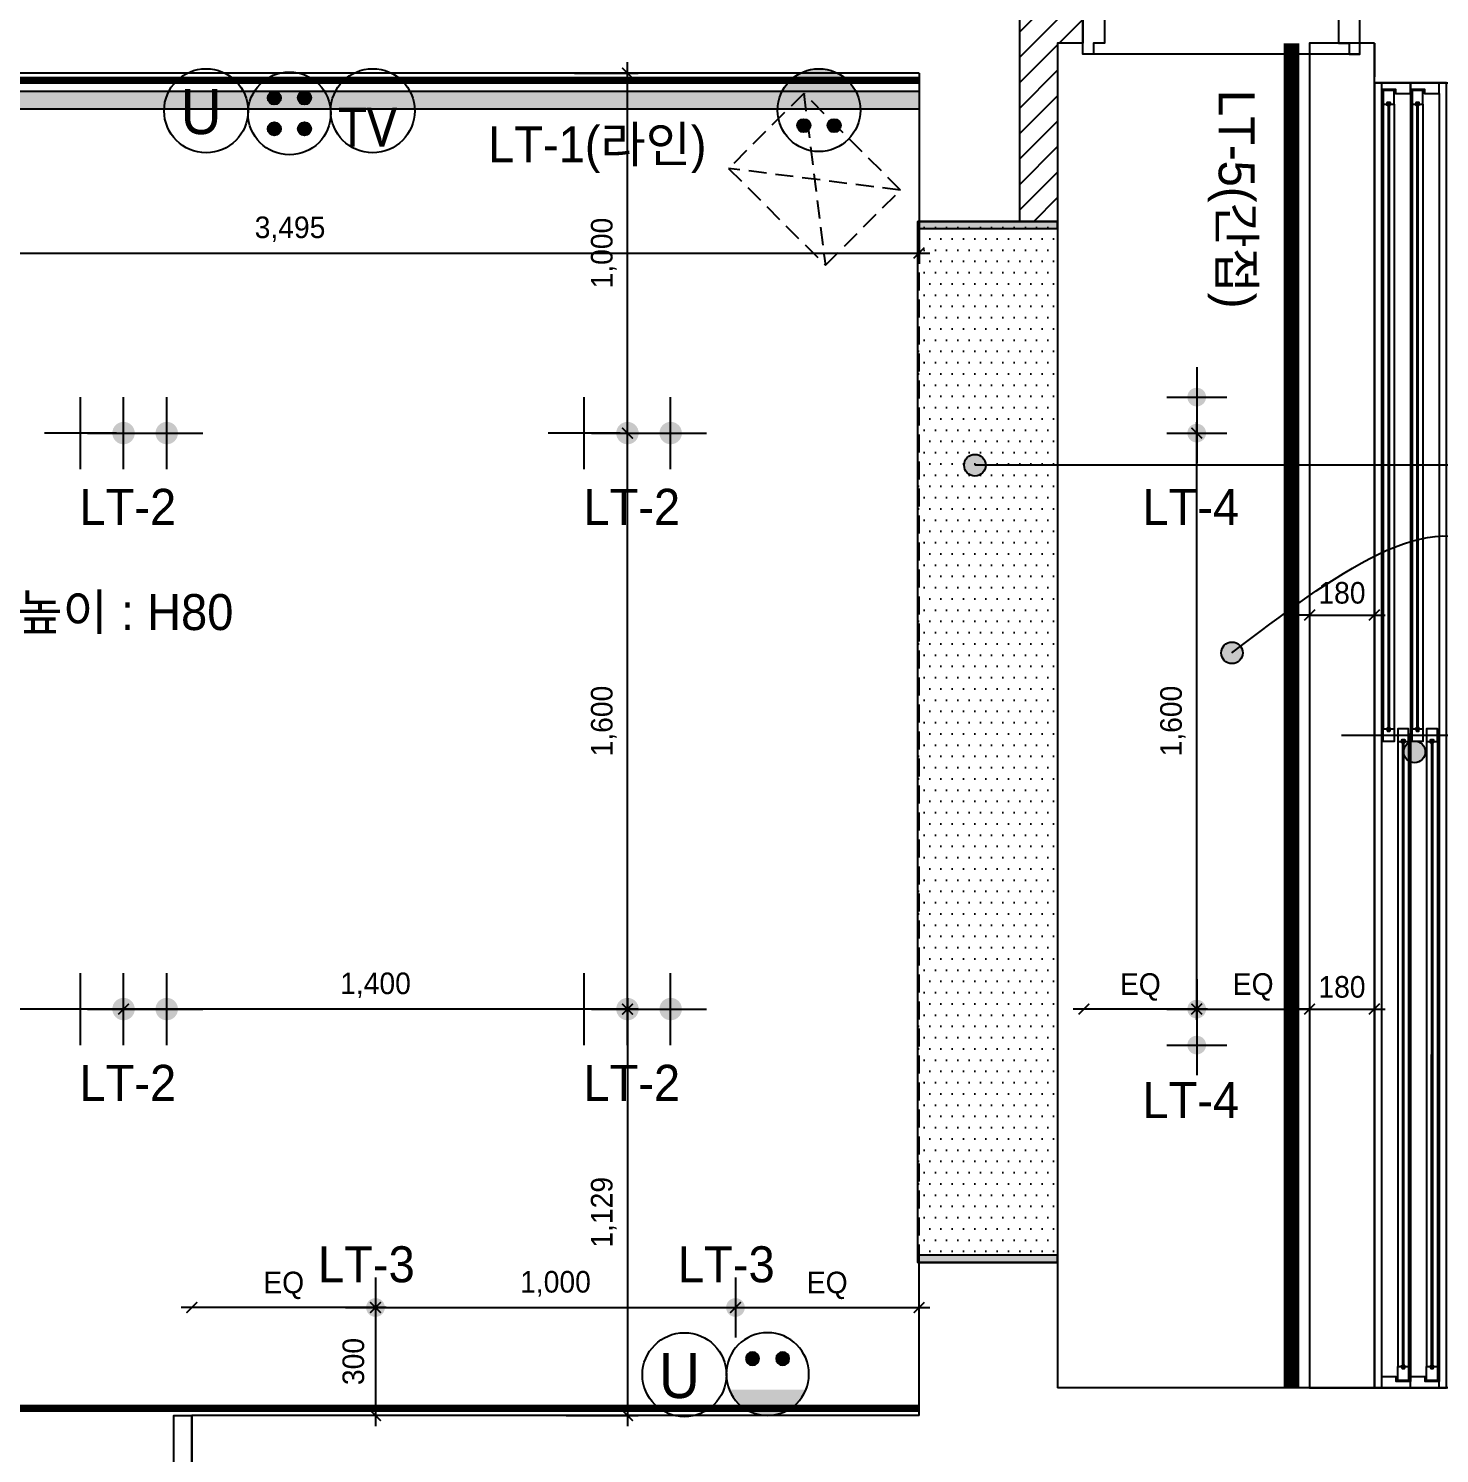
# Model space of a CAD drawing. Header units: inches. Extents: x -192760 to -100777, y -168280 to -114728.
# Drawn here: x -153852 to -149932, y -147843 to -143885 of the extents above; entities that cross this region are included whole.
import ezdxf
from ezdxf.enums import TextEntityAlignment as Align

# ---------------------------------------------------------------- set-up
doc = ezdxf.new("R2010")
doc.units = ezdxf.units.IN
doc.header["$LTSCALE"] = 50
doc.header["$MEASUREMENT"] = 0
for name, pattern in [('DASHED2', [0.375, 0.25, -0.125]), ('DASHEDX2', [1.5, 1, -0.5]), ('HID', [2.5, 1.5, -1])]:
    doc.linetypes.add(name, pattern=pattern)
for name, color, linetype in [('0-ELC TEXT', 7, 'Continuous'), ('03-WAL NEW', 3, 'Continuous'), ('04-WIN', 4, 'Continuous'), ('06-FUR', 6, 'Continuous'), ('06-LIGHT', 4, 'Continuous'), ('07-DIM', 5, 'Continuous'), ('3.기호.계단선', 30, 'Continuous'), ('_LIBR', 4, 'Continuous'), ('RC-LIGHT', 7, 'Continuous'), ('도면층2', 2, 'Continuous'), ('도면층4', 4, 'Continuous'), ('설비', 7, 'Continuous')]:
    doc.layers.add(name, color=color, linetype=linetype)
doc.styles.add('HY 울릉도 L', font='')
doc.styles.get("Standard").update_dxf_attribs({"font": 'txt.shx', "bigfont": 'whgtxt.shx'})
doc.styles.add('코레일둥고', font='Korail_Round_Gothic_Medium.ttf')
doc.styles.get('HY 울릉도 L').set_extended_font_data('HY울릉도L')
doc.linetypes.add('ZIGZAG', pattern='A,0.0001,-0.2,[131,ltypeshp.shx,S=0.2,R=0,X=-0.2,Y=0],-0.4,[131,ltypeshp.shx,S=0.2,R=180,X=0.2,Y=0],-0.2', length=0.8001)
doc.dimstyles.new('30', dxfattribs={"dimscale": 30, "dimtxt": 2, "dimasz": 1, "dimexe": 1, "dimexo": 1, "dimgap": 1, "dimtad": 1, "dimdec": 0, "dimrnd": 0.05, "dimdsep": 46, "dimlunit": 6, "dimtxsty": 'HY 울릉도 L', "dimblk": 'ARCHTICK', "dimcen": 2.5, "dimdle": 1, "dimclrd": 133, "dimclre": 133, "dimclrt": 30, "dimadec": 0, "dimazin": 0, "dimtfac": 1, "dimtdec": 0, "dimtix": 1, "dimtmove": 2, "dimatfit": 3, "dimldrblk": 'ARCHTICK', "dimfxl": 0, "dimlwd": -1, "dimlwe": -1, "dimarcsym": 0})

# ---------------------------------------------------------------- blocks, each defined once
blk = doc.blocks.new('utp')
at = {"layer": '설비', "color": 140}
blk.add_circle((372927.5, -86920.8), 140, dxfattribs=at)
at = {"layer": '설비', "color": 140, "insert": (372982.3, -87000.6), "char_height": 150, "attachment_point": 9}
blk.add_mtext_dynamic_manual_height_columns('{\\fMalgun Gothic|b0|i0|c129|p50;U}', width=275.64, gutter_width=1, heights=[0], dxfattribs=at)
blk = doc.blocks.new('TV')
at = {"layer": '설비', "color": 140}
blk.add_circle((146226.7, 46947.4), 140, dxfattribs=at)
at = {"layer": '설비', "color": 140, "insert": (146088.1, 46827.7), "char_height": 130, "attachment_point": 7}
blk.add_mtext_dynamic_manual_height_columns('{\\fMalgun Gothic|b0|i0|c129|p50;\\W0.54937; \\W1;TV}', width=275.64, gutter_width=1, heights=[0], dxfattribs=at)
blk = doc.blocks.new('egoo')
at = {"layer": '설비'}
h = blk.add_hatch(color=140, dxfattribs=at)
edge = h.paths.add_edge_path()
edge.add_arc((1015645.3, 443433.7), 22.3, 0, 360)
h = blk.add_hatch(color=140, dxfattribs=at)
edge = h.paths.add_edge_path()
edge.add_arc((1015747.7, 443433.7), 22.3, 0, 360)
h = blk.add_hatch(color=140, dxfattribs=at)
edge = h.paths.add_edge_path()
edge.add_line((1015826.3, 443329.1), (1015566.6, 443329.1))
edge.add_ellipse((1015696.5, 443381.5), major_axis=(99, 99), ratio=1, start_angle=156.9578, end_angle=293.0422)
at = {"layer": '설비', "color": 140}
for centre, radius in [((1015696.5, 443381.5), 140), ((1015645.3, 443433.7), 22.3), ((1015747.7, 443433.7), 22.3)]:
    blk.add_circle(centre, radius, dxfattribs=at)
blk = doc.blocks.new('_ArchTick')
at = {"color": 0, "linetype": 'ByBlock', "const_width": 0.15}
blk.add_lwpolyline([(-0.5, -0.5), (0.5, 0.5)], dxfattribs=at)
blk = doc.blocks.new('*D230')
at = {"layer": 'Defpoints', "color": 0}
for p in [(-150293.2, -145513.8), (-150113.2, -145513.8), (-150113.2, -145513.8)]:
    blk.add_point(p, dxfattribs=at)
at = {"layer": 'RC-LIGHT', "color": 133}
for p, q in [((-150293.2, -145513.8), (-150323.2, -145513.8)), ((-150293.2, -145513.8), (-150113.2, -145513.8)), ((-150113.2, -145513.8), (-150083.2, -145513.8))]:
    blk.add_line(p, q, dxfattribs=at)
at = {"layer": 'RC-LIGHT', "color": 133, "xscale": 30, "yscale": 30, "zscale": 30}
blk.add_blockref('_ArchTick', (-150293.2, -145513.8), dxfattribs=at)
at = {"layer": 'RC-LIGHT', "color": 133, "xscale": 30, "yscale": 30, "zscale": 30, "rotation": 180}
blk.add_blockref('_ArchTick', (-150113.2, -145513.8), dxfattribs=at)
at = {"layer": 'RC-LIGHT', "color": 30, "insert": (-150203.2, -145452.5), "char_height": 60, "attachment_point": 5, "style": 'HY 울릉도 L'}
blk.add_mtext('180', dxfattribs=at)
blk = doc.blocks.new('flloo')
at = {"layer": '도면층2'}
for p, q in [((-150113.2, -122790.3), (-150113.2, -122883.3)), ((-151378.2, -122873.3), (-154873.2, -122873.3)), ((-150113.2, -122900.3), (-149803.2, -122900.3)), ((-150113.2, -126525.3), (-150993.2, -126525.3)), ((-149803.2, -126525.3), (-150113.2, -126525.3)), ((-153398.2, -126813.3), (-153398.2, -126602.3)), ((-151378.2, -126602.3), (-153398.2, -126602.3))]:
    blk.add_line(p, q, dxfattribs=at)
for points in [[(-151378.2, -122873.3), (-151378.2, -123285.3), (-151098.2, -123285.3), (-151098.2, -122248.3)], [(-150113.2, -122790.3), (-150153.2, -122790.3), (-150153.2, -122658.3)], [(-151378.2, -126602.3), (-151378.2, -126177.3), (-150993.2, -126177.3), (-150993.2, -126525.3)]]:
    blk.add_lwpolyline(points, dxfattribs=at)
at = {"layer": '도면층4'}
blk.add_line((-150113.2, -126525.3), (-150113.2, -122883.3), dxfattribs=at)
blk = doc.blocks.new('asrffwtrw')
at = {"layer": '0-ELC TEXT'}
h = blk.add_hatch(color=8, dxfattribs=at)
h.dxf.hatch_style = 1
edge = h.paths.add_edge_path()
edge.add_arc((-203384.4, -161605.2), 30, 0, 360)
at = {"layer": '03-WAL NEW'}
h = blk.add_hatch(dxfattribs=at)
h.set_pattern_fill('_USER', color=256, scale=50, angle=45, pattern_type=0)
h.set_pattern_definition([(45, (-27582.82, -15711.19), (-35.355339, 35.355339), [])])
h.paths.add_polyline_path([(-204481, -159504.6), (-204306, -159504.6), (-204306, -159636.6), (-204376, -159636.6), (-204376, -160131.6), (-204481, -160131.6)])
at = {"layer": '3.기호.계단선'}
h = blk.add_hatch(dxfattribs=at)
h.set_pattern_fill('DOTS', color=256, scale=50)
h.set_pattern_definition([(0, (-27582.8184, 0), (1.5625, 3.125), [0, -3.125])])
h.paths.add_polyline_path([(-204764, -160151.6), (-204376, -160151.6), (-204376, -160131.6), (-204764, -160131.6)])
h = blk.add_hatch(dxfattribs=at)
h.set_pattern_fill('DOTS', color=256, scale=500)
h.set_pattern_definition([(0, (-27582.818, 0), (15.625, 31.25), [0, -31.25])])
h.paths.add_polyline_path([(-204376, -163023.6), (-204764, -163023.6), (-204764, -160131.6), (-204376, -160131.6)])
h = blk.add_hatch(dxfattribs=at)
h.set_pattern_fill('DOTS', color=256, scale=50)
h.set_pattern_definition([(0, (-27582.8184, -2872), (1.5625, 3.125), [0, -3.125])])
h.paths.add_polyline_path([(-204764, -163023.6), (-204376, -163023.6), (-204376, -163003.6), (-204764, -163003.6)])
at = {"layer": '0-ELC TEXT', "color": 8}
blk.add_circle((-203384.4, -161605.2), 30, dxfattribs=at)
at = {"layer": '03-WAL NEW'}
blk.add_lwpolyline([(-204481, -159504.6), (-204306, -159504.6), (-204306, -159636.6), (-204376, -159636.6), (-204376, -160131.6), (-204481, -160131.6), (-204481, -159504.6)], dxfattribs=at)
at = {"layer": '04-WIN', "color": 8}
for p, q in [((-203296, -159746.6), (-203496, -159746.6)), ((-203496, -159746.6), (-203296, -159746.6)), ((-203496, -163371.6), (-203296, -163371.6))]:
    blk.add_line(p, q, dxfattribs=at)
at = {"layer": '04-WIN', "color": 8, "linetype": 'Continuous'}
for p, q in [((-203476, -159764), (-203476.1, -163341.6)), ((-203396, -159764), (-203396.1, -163341.6)), ((-203396, -159776.6), (-203396, -163354.2)), ((-203316, -159776.6), (-203316, -163354.2)), ((-203471.1, -159805.7), (-203471.1, -161541.6)), ((-203441.1, -159805.7), (-203441.1, -161541.6)), ((-203391.1, -159805.7), (-203391.1, -161541.6)), ((-203361.1, -159805.7), (-203361.1, -161541.6)), ((-203587.6, -161559.1), (-203355.1, -161559.1)), ((-203432.1, -161559.1), (-203245.1, -161559.1)), ((-203430.7, -161576.6), (-203430.8, -163312.9)), ((-203400.7, -161576.6), (-203400.8, -163312.9)), ((-203350.7, -161576.6), (-203350.8, -163312.9)), ((-203320.7, -161576.6), (-203320.8, -163312.9))]:
    blk.add_line(p, q, dxfattribs=at)
at = {"layer": '04-WIN', "color": 8}
blk.add_lwpolyline([(-203496, -159746.6), (-203496, -163371.6), (-203296, -163371.6), (-203296, -159746.6)], close=True, dxfattribs=at)
at = {"layer": '04-WIN', "color": 8, "linetype": 'Continuous'}
for points in [[(-203467, -159746.6), (-203476, -159746.6), (-203476, -159764), (-203437, -159764), (-203437, -159776.6), (-203396, -159776.6), (-203396, -159746.6), (-203405, -159746.6)], [(-203387, -159746.6), (-203396, -159746.6), (-203396, -159764), (-203357, -159764), (-203357, -159776.6), (-203316, -159776.6), (-203316, -159746.6), (-203325, -159746.6)], [(-203461.9, -159805.7), (-203460.5, -159808.4), (-203459.5, -159809), (-203458.1, -159809.5)], [(-203454.1, -161545.1), (-203454.1, -159802.2), (-203458.1, -159802.2), (-203458.1, -161545.1), (-203454.1, -161545.1), (-203458.1, -161545.1)], [(-203450.3, -159805.7), (-203451.7, -159808.4), (-203452.6, -159809), (-203454.1, -159809.5)], [(-203381.9, -159805.7), (-203380.5, -159808.4), (-203379.5, -159809), (-203378.1, -159809.5)], [(-203374.1, -161545.1), (-203374.1, -159802.2), (-203378.1, -159802.2), (-203378.1, -161545.1), (-203374.1, -161545.1), (-203378.1, -161545.1)], [(-203370.3, -159805.7), (-203371.7, -159808.4), (-203372.6, -159809), (-203374.1, -159809.5)], [(-203461.9, -161541.6), (-203460.5, -161538.9), (-203459.5, -161538.3), (-203458.1, -161537.8)], [(-203450.3, -161541.6), (-203451.7, -161538.9), (-203452.6, -161538.3), (-203454.1, -161537.8)], [(-203381.9, -161541.6), (-203380.5, -161538.9), (-203379.5, -161538.3), (-203378.1, -161537.8)], [(-203370.3, -161541.6), (-203371.7, -161538.9), (-203372.6, -161538.3), (-203374.1, -161537.8)], [(-203421.5, -161576.6), (-203420.1, -161579.4), (-203419.1, -161579.9), (-203417.7, -161580.5)], [(-203409.9, -161576.6), (-203411.3, -161579.4), (-203412.3, -161579.9), (-203413.7, -161580.5)], [(-203341.5, -161576.6), (-203340.1, -161579.4), (-203339.1, -161579.9), (-203337.7, -161580.5)], [(-203329.9, -161576.6), (-203331.3, -161579.4), (-203332.3, -161579.9), (-203333.7, -161580.5)], [(-203421.6, -163312.9), (-203420.2, -163310.2), (-203419.2, -163309.6), (-203417.8, -163309.1)], [(-203410, -163312.9), (-203411.4, -163310.2), (-203412.4, -163309.6), (-203413.8, -163309.1)], [(-203341.6, -163312.9), (-203340.2, -163310.2), (-203339.2, -163309.6), (-203337.8, -163309.1)], [(-203330, -163312.9), (-203331.4, -163310.2), (-203332.4, -163309.6), (-203333.8, -163309.1)], [(-203405, -163371.6), (-203396, -163371.6), (-203396, -163354.2), (-203435, -163354.2), (-203435, -163341.6), (-203476.1, -163341.6), (-203476.1, -163371.6), (-203467, -163371.6)], [(-203325, -163371.6), (-203316, -163371.6), (-203316, -163354.2), (-203355, -163354.2), (-203355, -163341.6), (-203396.1, -163341.6), (-203396.1, -163371.6), (-203387, -163371.6)]]:
    blk.add_lwpolyline(points, dxfattribs=at)
for points in [[(-203451.1, -159805.7), (-203441.1, -159805.7), (-203441.1, -159767.7), (-203471.1, -159767.7), (-203471.1, -159805.7), (-203461.1, -159805.7), (-203459.3, -159800.1), (-203452.8, -159800.1)], [(-203371.1, -159805.7), (-203361.1, -159805.7), (-203361.1, -159767.7), (-203391.1, -159767.7), (-203391.1, -159805.7), (-203381.1, -159805.7), (-203379.3, -159800.1), (-203372.8, -159800.1)], [(-203451.1, -161541.6), (-203441.1, -161541.6), (-203441.1, -161576.6), (-203471.1, -161576.6), (-203471.1, -161541.6), (-203461.1, -161541.6), (-203459.3, -161547.2), (-203452.8, -161547.2)], [(-203410.7, -161576.6), (-203400.7, -161576.6), (-203400.7, -161541.6), (-203430.7, -161541.6), (-203430.7, -161576.6), (-203420.7, -161576.6), (-203418.9, -161571.1), (-203412.5, -161571.1)], [(-203417.7, -161573.2), (-203417.8, -163316.4), (-203413.8, -163316.4), (-203413.7, -161573.2)], [(-203371.1, -161541.6), (-203361.1, -161541.6), (-203361.1, -161576.6), (-203391.1, -161576.6), (-203391.1, -161541.6), (-203381.1, -161541.6), (-203379.3, -161547.2), (-203372.8, -161547.2)], [(-203330.7, -161576.6), (-203320.7, -161576.6), (-203320.7, -161541.6), (-203350.7, -161541.6), (-203350.7, -161576.6), (-203340.7, -161576.6), (-203338.9, -161571.1), (-203332.5, -161571.1)], [(-203337.7, -161573.2), (-203337.8, -163316.4), (-203333.8, -163316.4), (-203333.7, -161573.2)], [(-203410.8, -163312.9), (-203400.8, -163312.9), (-203400.8, -163350.9), (-203430.8, -163350.9), (-203430.8, -163312.9), (-203420.8, -163312.9), (-203419, -163318.4), (-203412.6, -163318.4)], [(-203330.8, -163312.9), (-203320.8, -163312.9), (-203320.8, -163350.9), (-203350.8, -163350.9), (-203350.8, -163312.9), (-203340.8, -163312.9), (-203339, -163318.4), (-203332.6, -163318.4)]]:
    blk.add_lwpolyline(points, close=True, dxfattribs=at)
at = {"layer": '06-FUR', "color": 8, "linetype": 'DASHEDX2'}
for p, q in [((-205081.3, -159775.9), (-205021.2, -160253.2)), ((-204812.6, -160044.6), (-205289.9, -159984.5)), ((-204761, -163023.6), (-204761, -160131.6)), ((-204761, -163023.6), (-204761, -160131.6))]:
    blk.add_line(p, q, dxfattribs=at)
blk.add_lwpolyline([(-205289.9, -159984.5), (-205021.2, -160253.2), (-204812.6, -160044.6), (-205081.3, -159775.9)], close=True, dxfattribs=at)
at = {"layer": '3.기호.계단선', "color": 8, "linetype": 'HID'}
blk.add_lwpolyline([(-203296, -159746.6), (-203496, -159746.6), (-203496, -163371.6), (-203296, -163371.6)], close=True, dxfattribs=at)
at = {"layer": '3.기호.계단선'}
for points in [[(-204764, -160151.6), (-204376, -160151.6), (-204376, -160131.6), (-204764, -160131.6)], [(-204376, -163023.6), (-204764, -163023.6), (-204764, -160131.6), (-204376, -160131.6)], [(-204764, -163023.6), (-204376, -163023.6), (-204376, -163003.6), (-204764, -163003.6)]]:
    blk.add_lwpolyline(points, close=True, dxfattribs=at)
at = {"layer": '_LIBR', "color": 8, "linetype": 'Continuous'}
blk.add_lwpolyline([(-206830.9, -163623.7), (-206830.9, -163448.6), (-206781, -163448.6), (-206781, -163659.6), (-206810.4, -163659.6), (-206810.4, -163623.7), (-206830.9, -163623.7), (-206810.4, -163623.7)], dxfattribs=at)
at = {"layer": '도면층4', "color": 8}
blk.add_line((-203536, -159666.6), (-204306, -159666.6), dxfattribs=at)
for points in [[(-204306, -159474.6), (-204276, -159474.6), (-204276, -159504.6), (-204246, -159504.6), (-204246, -159636.6), (-204276, -159636.6), (-204276, -159666.6), (-204306, -159666.6), (-204306, -159474.6)], [(-203536, -159474.6), (-203566, -159474.6), (-203566, -159504.6), (-203596, -159504.6), (-203596, -159636.6), (-203566, -159636.6), (-203566, -159666.6), (-203536, -159666.6), (-203536, -159474.6)]]:
    blk.add_lwpolyline(points, dxfattribs=at)
at = {"layer": '도면층2'}
blk.add_blockref('flloo', (-53382.8, -36846.4), dxfattribs=at)
blk = doc.blocks.new('ddw23')
at = {"layer": '06-LIGHT'}
h = blk.add_hatch(color=256, dxfattribs=at)
h.dxf.hatch_style = 1
edge = h.paths.add_edge_path()
edge.add_arc((68140.4, 12171.5), 31.2, 270, 630)
h = blk.add_hatch(color=256, dxfattribs=at)
h.dxf.hatch_style = 1
edge = h.paths.add_edge_path()
edge.add_arc((68140.4, 12051.5), 31.2, 90, 450, ccw=False)
h = blk.add_hatch(color=256, dxfattribs=at)
h.dxf.hatch_style = 1
edge = h.paths.add_edge_path()
edge.add_arc((68140.4, 11931.5), 31.2, 90, 450, ccw=False)
at = {"color": 1, "linetype": 'Continuous'}
for p, q in [((68140.4, 12071.5), (68140.4, 12271.5)), ((68040.4, 12171.5), (68240.4, 12171.5)), ((68140.4, 12151.5), (68140.4, 11951.5)), ((68040.4, 12051.5), (68240.4, 12051.5)), ((68140.4, 12031.5), (68140.4, 11831.5)), ((68040.4, 11931.5), (68240.4, 11931.5))]:
    blk.add_line(p, q, dxfattribs=at)
blk = doc.blocks.new('*D262')
at = {"layer": 'Defpoints', "color": 0}
for p in [(-152888.2, -147437.4), (-151888.2, -147437.4), (-151888.2, -147437.4)]:
    blk.add_point(p, dxfattribs=at)
at = {"layer": 'RC-LIGHT', "color": 133}
blk.add_line((-152918.2, -147437.4), (-151858.2, -147437.4), dxfattribs=at)
at = {"layer": 'RC-LIGHT', "color": 133, "xscale": 30, "yscale": 30, "zscale": 30, "rotation": 180}
blk.add_blockref('_ArchTick', (-152888.2, -147437.4), dxfattribs=at)
at = {"layer": 'RC-LIGHT', "color": 133, "xscale": 30, "yscale": 30, "zscale": 30}
blk.add_blockref('_ArchTick', (-151888.2, -147437.4), dxfattribs=at)
at = {"layer": 'RC-LIGHT', "color": 30, "insert": (-152388.2, -147371.5), "char_height": 60, "attachment_point": 5, "style": 'HY 울릉도 L'}
blk.add_mtext('1,000', dxfattribs=at)
blk = doc.blocks.new('*D263')
at = {"layer": 'Defpoints', "color": 0}
for p in [(-152888.2, -147437.4), (-152888.2, -147737.4), (-152888.2, -147737.4)]:
    blk.add_point(p, dxfattribs=at)
at = {"layer": 'RC-LIGHT', "color": 133}
for p, q in [((-152888.2, -147407.4), (-152888.2, -147767.4)), ((-152918.2, -147437.4), (-152918.2, -147437.4)), ((-152918.2, -147737.4), (-152918.2, -147737.4))]:
    blk.add_line(p, q, dxfattribs=at)
at = {"layer": 'RC-LIGHT', "color": 133, "xscale": 30, "yscale": 30, "zscale": 30}
for p, rotation in [((-152888.2, -147437.4), 90), ((-152888.2, -147737.4), 270)]:
    blk.add_blockref('_ArchTick', p, dxfattribs=dict(at, rotation=rotation))
at = {"layer": 'RC-LIGHT', "color": 30, "insert": (-152949.5, -147587.4), "char_height": 60, "attachment_point": 5, "rotation": 90, "style": 'HY 울릉도 L'}
blk.add_mtext('300', dxfattribs=at)
blk = doc.blocks.new('*D264')
at = {"layer": 'Defpoints', "color": 0}
for p in [(-151888.2, -147437.4), (-151378.2, -147437.4), (-151378.2, -147437.4)]:
    blk.add_point(p, dxfattribs=at)
at = {"layer": 'RC-LIGHT', "color": 133}
blk.add_line((-151918.2, -147437.4), (-151348.2, -147437.4), dxfattribs=at)
at = {"layer": 'RC-LIGHT', "color": 133, "xscale": 30, "yscale": 30, "zscale": 30, "rotation": 180}
blk.add_blockref('_ArchTick', (-151888.2, -147437.4), dxfattribs=at)
at = {"layer": 'RC-LIGHT', "color": 133, "xscale": 30, "yscale": 30, "zscale": 30}
blk.add_blockref('_ArchTick', (-151378.2, -147437.4), dxfattribs=at)
at = {"layer": 'RC-LIGHT', "color": 30, "insert": (-151633.2, -147376.1), "char_height": 60, "attachment_point": 5, "style": 'HY 울릉도 L'}
blk.add_mtext('EQ', dxfattribs=at)
blk = doc.blocks.new('*D265')
at = {"layer": 'Defpoints', "color": 0}
for p in [(-153398.2, -147437.4), (-153398.2, -147437.4), (-152888.2, -147437.4)]:
    blk.add_point(p, dxfattribs=at)
at = {"layer": 'RC-LIGHT', "color": 133}
blk.add_line((-152858.2, -147437.4), (-153428.2, -147437.4), dxfattribs=at)
at = {"layer": 'RC-LIGHT', "color": 133, "xscale": 30, "yscale": 30, "zscale": 30, "rotation": 180}
blk.add_blockref('_ArchTick', (-153398.2, -147437.4), dxfattribs=at)
at = {"layer": 'RC-LIGHT', "color": 133, "xscale": 30, "yscale": 30, "zscale": 30}
blk.add_blockref('_ArchTick', (-152888.2, -147437.4), dxfattribs=at)
at = {"layer": 'RC-LIGHT', "color": 30, "insert": (-153143.2, -147376.1), "char_height": 60, "attachment_point": 5, "style": 'HY 울릉도 L'}
blk.add_mtext('EQ', dxfattribs=at)
blk = doc.blocks.new('*D266')
at = {"layer": 'Defpoints', "color": 0}
for p in [(-152188.2, -145008.4), (-152188.2, -145008.4), (-152188.2, -146608.4)]:
    blk.add_point(p, dxfattribs=at)
at = {"layer": 'RC-LIGHT', "color": 133}
for p, q in [((-152188.2, -146638.4), (-152188.2, -144978.4)), ((-152218.2, -145008.4), (-152218.2, -145008.4)), ((-152218.2, -146608.4), (-152218.2, -146608.4))]:
    blk.add_line(p, q, dxfattribs=at)
at = {"layer": 'RC-LIGHT', "color": 133, "xscale": 30, "yscale": 30, "zscale": 30}
for p, rotation in [((-152188.2, -145008.4), 90), ((-152188.2, -146608.4), 270)]:
    blk.add_blockref('_ArchTick', p, dxfattribs=dict(at, rotation=rotation))
at = {"layer": 'RC-LIGHT', "color": 30, "insert": (-152254.1, -145808.4), "char_height": 60, "attachment_point": 5, "rotation": 90, "style": 'HY 울릉도 L'}
blk.add_mtext('1,600', dxfattribs=at)
blk = doc.blocks.new('*D267')
at = {"layer": 'Defpoints', "color": 0}
for p in [(-152365.7, -144008.4), (-152188.2, -144008.4), (-152188.2, -145008.4)]:
    blk.add_point(p, dxfattribs=at)
at = {"layer": 'RC-LIGHT', "color": 133}
for p, q in [((-152188.2, -145038.4), (-152188.2, -143978.4)), ((-152335.7, -144008.4), (-152158.2, -144008.4)), ((-152218.2, -145008.4), (-152218.2, -145008.4))]:
    blk.add_line(p, q, dxfattribs=at)
at = {"layer": 'RC-LIGHT', "color": 133, "xscale": 30, "yscale": 30, "zscale": 30}
for p, rotation in [((-152188.2, -144008.4), 90), ((-152188.2, -145008.4), 270)]:
    blk.add_blockref('_ArchTick', p, dxfattribs=dict(at, rotation=rotation))
at = {"layer": 'RC-LIGHT', "color": 30, "insert": (-152254.1, -144508.4), "char_height": 60, "attachment_point": 5, "rotation": 90, "style": 'HY 울릉도 L'}
blk.add_mtext('1,000', dxfattribs=at)
blk = doc.blocks.new('*D268')
at = {"layer": 'Defpoints', "color": 0}
for p in [(-153588.2, -146608.4), (-153588.2, -146608.4), (-152188.2, -146608.4)]:
    blk.add_point(p, dxfattribs=at)
at = {"layer": 'RC-LIGHT', "color": 133}
blk.add_line((-152158.2, -146608.4), (-153618.2, -146608.4), dxfattribs=at)
at = {"layer": 'RC-LIGHT', "color": 133, "xscale": 30, "yscale": 30, "zscale": 30, "rotation": 180}
blk.add_blockref('_ArchTick', (-153588.2, -146608.4), dxfattribs=at)
at = {"layer": 'RC-LIGHT', "color": 133, "xscale": 30, "yscale": 30, "zscale": 30}
blk.add_blockref('_ArchTick', (-152188.2, -146608.4), dxfattribs=at)
at = {"layer": 'RC-LIGHT', "color": 30, "insert": (-152888.2, -146542.5), "char_height": 60, "attachment_point": 5, "style": 'HY 울릉도 L'}
blk.add_mtext('1,400', dxfattribs=at)
blk = doc.blocks.new('*D269')
at = {"layer": 'Defpoints', "color": 0}
for p in [(-150293.2, -146608.4), (-150113.2, -146608.4), (-150113.2, -146608.4)]:
    blk.add_point(p, dxfattribs=at)
at = {"layer": 'RC-LIGHT', "color": 133}
for p, q in [((-150293.2, -146608.4), (-150323.2, -146608.4)), ((-150293.2, -146608.4), (-150113.2, -146608.4)), ((-150113.2, -146608.4), (-150083.2, -146608.4)), ((-150293.2, -146638.4), (-150293.2, -146638.4)), ((-150113.2, -146638.4), (-150113.2, -146638.4))]:
    blk.add_line(p, q, dxfattribs=at)
at = {"layer": 'RC-LIGHT', "color": 133, "xscale": 30, "yscale": 30, "zscale": 30}
blk.add_blockref('_ArchTick', (-150293.2, -146608.4), dxfattribs=at)
at = {"layer": 'RC-LIGHT', "color": 133, "xscale": 30, "yscale": 30, "zscale": 30, "rotation": 180}
blk.add_blockref('_ArchTick', (-150113.2, -146608.4), dxfattribs=at)
at = {"layer": 'RC-LIGHT', "color": 30, "insert": (-150203.2, -146547.1), "char_height": 60, "attachment_point": 5, "style": 'HY 울릉도 L'}
blk.add_mtext('180', dxfattribs=at)
blk = doc.blocks.new('*D270')
at = {"layer": 'Defpoints', "color": 0}
for p in [(-152188.2, -146608.4), (-152388.2, -147737.4), (-152188.2, -147737.4)]:
    blk.add_point(p, dxfattribs=at)
at = {"layer": 'RC-LIGHT', "color": 133}
for p, q in [((-152218.2, -146608.4), (-152218.2, -146608.4)), ((-152188.2, -146578.4), (-152188.2, -147767.4)), ((-152358.2, -147737.4), (-152158.2, -147737.4))]:
    blk.add_line(p, q, dxfattribs=at)
at = {"layer": 'RC-LIGHT', "color": 133, "xscale": 30, "yscale": 30, "zscale": 30}
for p, rotation in [((-152188.2, -146608.4), 90), ((-152188.2, -147737.4), 270)]:
    blk.add_blockref('_ArchTick', p, dxfattribs=dict(at, rotation=rotation))
at = {"layer": 'RC-LIGHT', "color": 30, "insert": (-152254.2, -147172.9), "char_height": 60, "attachment_point": 5, "rotation": 90, "style": 'HY 울릉도 L'}
blk.add_mtext('1,129', dxfattribs=at)
blk = doc.blocks.new('*D281')
at = {"layer": 'Defpoints', "color": 0}
for p in [(-154398.2, -146608.4), (-154398.2, -146608.4), (-153588.2, -146608.4)]:
    blk.add_point(p, dxfattribs=at)
at = {"layer": 'RC-LIGHT', "color": 133}
blk.add_line((-153558.2, -146608.4), (-154428.2, -146608.4), dxfattribs=at)
at = {"layer": 'RC-LIGHT', "color": 133, "xscale": 30, "yscale": 30, "zscale": 30, "rotation": 180}
blk.add_blockref('_ArchTick', (-154398.2, -146608.4), dxfattribs=at)
at = {"layer": 'RC-LIGHT', "color": 133, "xscale": 30, "yscale": 30, "zscale": 30}
blk.add_blockref('_ArchTick', (-153588.2, -146608.4), dxfattribs=at)
at = {"layer": 'RC-LIGHT', "color": 30, "insert": (-153993.2, -146547.1), "char_height": 60, "attachment_point": 5, "style": 'HY 울릉도 L'}
blk.add_mtext('810', dxfattribs=at)
blk = doc.blocks.new('*D282')
at = {"layer": 'Defpoints', "color": 0}
for p in [(-150606.7, -146608.4), (-150293.2, -146608.4), (-150293.2, -146608.4)]:
    blk.add_point(p, dxfattribs=at)
at = {"layer": 'RC-LIGHT', "color": 133}
blk.add_line((-150636.7, -146608.4), (-150263.2, -146608.4), dxfattribs=at)
at = {"layer": 'RC-LIGHT', "color": 133, "xscale": 30, "yscale": 30, "zscale": 30, "rotation": 180}
blk.add_blockref('_ArchTick', (-150606.7, -146608.4), dxfattribs=at)
at = {"layer": 'RC-LIGHT', "color": 133, "xscale": 30, "yscale": 30, "zscale": 30}
blk.add_blockref('_ArchTick', (-150293.2, -146608.4), dxfattribs=at)
at = {"layer": 'RC-LIGHT', "color": 30, "insert": (-150449.9, -146547.1), "char_height": 60, "attachment_point": 5, "style": 'HY 울릉도 L'}
blk.add_mtext('EQ', dxfattribs=at)
blk = doc.blocks.new('*D283')
at = {"layer": 'Defpoints', "color": 0}
for p in [(-150920.2, -146608.4), (-150920.2, -146608.4), (-150606.7, -146608.4)]:
    blk.add_point(p, dxfattribs=at)
at = {"layer": 'RC-LIGHT', "color": 133}
blk.add_line((-150576.7, -146608.4), (-150950.2, -146608.4), dxfattribs=at)
at = {"layer": 'RC-LIGHT', "color": 133, "xscale": 30, "yscale": 30, "zscale": 30, "rotation": 180}
blk.add_blockref('_ArchTick', (-150920.2, -146608.4), dxfattribs=at)
at = {"layer": 'RC-LIGHT', "color": 133, "xscale": 30, "yscale": 30, "zscale": 30}
blk.add_blockref('_ArchTick', (-150606.7, -146608.4), dxfattribs=at)
at = {"layer": 'RC-LIGHT', "color": 30, "insert": (-150763.4, -146547.1), "char_height": 60, "attachment_point": 5, "style": 'HY 울릉도 L'}
blk.add_mtext('EQ', dxfattribs=at)
blk = doc.blocks.new('*D299')
at = {"layer": 'Defpoints', "color": 0}
for p in [(-150606.7, -145008.4), (-150606.7, -145008.4), (-150606.7, -146608.4)]:
    blk.add_point(p, dxfattribs=at)
at = {"layer": 'RC-LIGHT', "color": 133}
for p, q in [((-150606.7, -146638.4), (-150606.7, -144978.4)), ((-150636.7, -145008.4), (-150636.7, -145008.4)), ((-150636.7, -146608.4), (-150636.7, -146608.4))]:
    blk.add_line(p, q, dxfattribs=at)
at = {"layer": 'RC-LIGHT', "color": 133, "xscale": 30, "yscale": 30, "zscale": 30}
for p, rotation in [((-150606.7, -145008.4), 90), ((-150606.7, -146608.4), 270)]:
    blk.add_blockref('_ArchTick', p, dxfattribs=dict(at, rotation=rotation))
at = {"layer": 'RC-LIGHT', "color": 30, "insert": (-150672.6, -145808.4), "char_height": 60, "attachment_point": 5, "rotation": 90, "style": 'HY 울릉도 L'}
blk.add_mtext('1,600', dxfattribs=at)
blk = doc.blocks.new('*D386')
at = {"layer": '07-DIM', "color": 133}
for p, q in [((-154873.2, -144038.4), (-154873.2, -144538.4)), ((-151378.2, -144058.4), (-151378.2, -144538.4)), ((-154903.2, -144508.4), (-151348.2, -144508.4))]:
    blk.add_line(p, q, dxfattribs=at)
at = {"layer": 'Defpoints', "color": 0}
for p in [(-154873.2, -144008.4), (-151378.2, -144028.4), (-151378.2, -144508.4)]:
    blk.add_point(p, dxfattribs=at)
at = {"layer": '07-DIM', "color": 133, "xscale": 30, "yscale": 30, "zscale": 30, "rotation": 180}
blk.add_blockref('_ArchTick', (-154873.2, -144508.4), dxfattribs=at)
at = {"layer": '07-DIM', "color": 133, "xscale": 30, "yscale": 30, "zscale": 30}
blk.add_blockref('_ArchTick', (-151378.2, -144508.4), dxfattribs=at)
at = {"layer": '07-DIM', "color": 30, "insert": (-153125.7, -144442.4), "char_height": 60, "attachment_point": 5, "style": 'HY 울릉도 L'}
blk.add_mtext('3,495', dxfattribs=at)

msp = doc.modelspace()

# ---------------------------------------------------------------- hatches: boundary and pattern name
at = {"layer": '0-ELC TEXT'}
h = msp.add_hatch(color=256, dxfattribs=at)
h.dxf.hatch_style = 1
edge = h.paths.add_edge_path()
edge.add_arc((-151222.9, -145097.7), 30, 0, 360)
at = {"layer": '06-LIGHT'}
h = msp.add_hatch(color=256, dxfattribs=at)
h.dxf.hatch_style = 1
edge = h.paths.add_edge_path()
edge.add_arc((-150606.7, -144908.4), 26, 90, 450, ccw=False)
h = msp.add_hatch(color=256, dxfattribs=at)
h.dxf.hatch_style = 1
edge = h.paths.add_edge_path()
edge.add_arc((-150606.7, -145008.4), 26, 90, 450, ccw=False)
h = msp.add_hatch(color=256, dxfattribs=at)
h.dxf.hatch_style = 1
edge = h.paths.add_edge_path()
edge.add_arc((-150606.7, -146608.4), 26, 90, 450, ccw=False)
h = msp.add_hatch(color=256, dxfattribs=at)
h.dxf.hatch_style = 1
edge = h.paths.add_edge_path()
edge.add_arc((-150606.7, -146708.4), 26, 90, 450, ccw=False)
h = msp.add_hatch(color=256, dxfattribs=at)
h.dxf.hatch_style = 1
edge = h.paths.add_edge_path()
edge.add_arc((-152888.2, -147437.4), 26, 90, 450, ccw=False)
h = msp.add_hatch(color=256, dxfattribs=at)
h.dxf.hatch_style = 1
edge = h.paths.add_edge_path()
edge.add_arc((-151888.2, -147437.4), 26, 90, 450, ccw=False)
at = {"layer": '3.기호.계단선'}
h = msp.add_hatch(color=256, dxfattribs=at)
h.dxf.hatch_style = 1
edge = h.paths.add_edge_path()
edge.add_arc((-150508.8, -145618.9), 30, 0, 360)
at = {"layer": '설비', "linetype": 'DASHED2'}
h = msp.add_hatch(dxfattribs=at)
h.set_pattern_fill('DOTS', color=10, scale=200)
h.set_pattern_definition([(0, (25800, 34131.19), (6.25, 12.5), [0, -12.5])])
h.paths.add_polyline_path([(-151378.2, -144058.4), (-151378.2, -144108.4), (-154973.2, -144108.4), (-154973.2, -142563.4), (-154923.2, -142563.4), (-154923.2, -144058.4)])
at = {"layer": '설비'}
h = msp.add_hatch(color=140, dxfattribs=at)
edge = h.paths.add_edge_path()
edge.add_arc((-153169.3, -144077.5), 18.3, 0, 360)
h = msp.add_hatch(color=140, dxfattribs=at)
edge = h.paths.add_edge_path()
edge.add_arc((-153085.3, -144077.5), 18.3, 0, 360)
h = msp.add_hatch(color=140, dxfattribs=at)
edge = h.paths.add_edge_path()
edge.add_arc((-153169.3, -144163.4), 18.3, 0, 360)
h = msp.add_hatch(color=140, dxfattribs=at)
edge = h.paths.add_edge_path()
edge.add_arc((-153085.3, -144163.4), 18.3, 0, 360)

# ---------------------------------------------------------------- linework, layer by layer
at = {"color": 1, "linetype": 'Continuous'}
for p, q in [((-150606.7, -144825.1), (-150606.7, -144991.7)), ((-150690, -144908.4), (-150523.4, -144908.4)), ((-150606.7, -144925.1), (-150606.7, -145091.7)), ((-150690, -145008.4), (-150523.4, -145008.4)), ((-150606.7, -146525.1), (-150606.7, -146691.7)), ((-150690, -146608.4), (-150523.4, -146608.4)), ((-150606.7, -146625.1), (-150606.7, -146791.7)), ((-150690, -146708.4), (-150523.4, -146708.4)), ((-152888.2, -147354.1), (-152888.2, -147520.7)), ((-151888.2, -147354.1), (-151888.2, -147520.7)), ((-152971.5, -147437.4), (-152804.9, -147437.4)), ((-151971.5, -147437.4), (-151804.9, -147437.4))]:
    msp.add_line(p, q, dxfattribs=at)
at = {"layer": '0-ELC TEXT'}
msp.add_line((-147646.2, -145097.7), (-151222.9, -145097.7), dxfattribs=at)
msp.add_circle((-151222.9, -145097.7), 30, dxfattribs=at)
at = {"layer": '06-LIGHT', "color": 10, "linetype": 'HID', "const_width": 43.2}
msp.add_lwpolyline([(-150343.2, -143925.4), (-150343.2, -147660.4)], dxfattribs=at)
at = {"layer": '3.기호.계단선', "linetype": 'ZIGZAG', "const_width": 20}
for points in [[(-151378.2, -144028.4), (-154893.2, -144028.4), (-154893.2, -142563.4)], [(-151378.2, -147717.4), (-154438.2, -147717.4)]]:
    msp.add_lwpolyline(points, dxfattribs=at)
at = {"layer": '3.기호.계단선'}
msp.add_circle((-150508.8, -145618.9), 30, dxfattribs=at)
msp.add_spline([(-150508.8, -145618.9), (-149775.3, -145347.4), (-149530.8, -145653.8), (-149092.2, -145556.8)], degree=3, dxfattribs=at)
at = {"layer": 'RC-LIGHT'}
for points in [[(-151378.2, -144058.4), (-151378.2, -144108.4), (-154973.2, -144108.4), (-154973.2, -142563.4), (-154923.2, -142563.4), (-154923.2, -144058.4), (-151378.2, -144058.4)], [(-150113.2, -143925.4), (-150293.2, -143925.4), (-150293.2, -147660.4), (-150113.2, -147660.4), (-150113.2, -143925.4)]]:
    msp.add_lwpolyline(points, dxfattribs=at)
at = {"layer": '설비', "color": 140}
for centre, radius in [((-153127.3, -144120.4), 115), ((-153169.3, -144077.5), 18.3), ((-153085.3, -144077.5), 18.3), ((-153169.3, -144163.4), 18.3), ((-153085.3, -144163.4), 18.3)]:
    msp.add_circle(centre, radius, dxfattribs=at)

# ---------------------------------------------------------------- block references
at = {"layer": '06-FUR', "rotation": 90}
for p in [(-141536.7, -213148.8), (-140136.7, -213148.8), (-141536.7, -214748.8), (-140136.7, -214748.8)]:
    msp.add_blockref('ddw23', p, dxfattribs=at)
at = {"layer": 'RC-LIGHT'}
msp.add_blockref('asrffwtrw', (53382.8, 15711.2), dxfattribs=at)
at = {"layer": 'RC-LIGHT', "xscale": 0.8333333333333334, "yscale": 0.8333333333333334, "zscale": 0.8333333333333334}
msp.add_blockref('TV', (-274751.6, -183235.9), dxfattribs=at)
at = {"layer": 'RC-LIGHT', "color": 140, "xscale": 0.8214285869294656, "yscale": 0.8214285869294656, "zscale": 0.8214285869294656, "rotation": 180}
msp.add_blockref('egoo', (682666, 220094.8), dxfattribs=at)
at = {"layer": 'RC-LIGHT', "color": 140, "xscale": -0.8214285869294656, "yscale": 0.8214285869294656, "zscale": 0.8214285869294656}
msp.add_blockref('egoo', (682523.2, -511828.6), dxfattribs=at)
at = {"layer": '설비', "color": 253, "xscale": 0.8333333333333334, "yscale": 0.8333333333333334, "zscale": 0.8333333333333334}
for p in [(-464131.7, -71679.1), (-462802.9, -75190.1)]:
    msp.add_blockref('utp', p, dxfattribs=at)

# ---------------------------------------------------------------- texts
at = {"layer": '3.기호.계단선', "style": '코레일둥고'}
msp.add_text('LT-5(간접)', height=100, rotation=270, dxfattribs=at).set_placement((-150445.8, -144055.3), align=Align.TOP_LEFT)
for s, p in [('LT-1(라인)', (-152575.7, -144156.2)), ('LT-2', (-153710.9, -145163.3)), ('LT-2', (-152310.9, -145163.3)), ('LT-4', (-150757.8, -145163.3)), ('LT-2', (-153710.9, -146763.3)), ('LT-2', (-152310.9, -146763.3)), ('LT-4', (-150757.8, -146811.4)), ('LT-3', (-153048.1, -147267.3)), ('LT-3', (-152048.1, -147267.3))]:
    msp.add_text(s, height=100, dxfattribs=at).set_placement(p, align=Align.TOP_LEFT)
at = {"layer": '3.기호.계단선', "linetype": 'ZIGZAG', "style": '코레일둥고'}
msp.add_text('천정내부높이 : H80', height=100, dxfattribs=at).set_placement((-154384.9, -145455.6), align=Align.TOP_LEFT)

# ---------------------------------------------------------------- dimensions: what is measured, and where the dimension line sits
at = {"layer": '07-DIM'}
dim = msp.add_linear_dim(base=(-151378.2, -144508.4), p1=(-154873.2, -144008.4), p2=(-151378.2, -144028.4), dimstyle='30', override={"dimfxl": 1.25, "dimarcsym": 2}, dxfattribs=at)
dim.commit()
dim.dimension.update_dxf_attribs({"geometry": '*D386', "text_midpoint": (-153125.7, -144442.4)})
at = {"layer": 'RC-LIGHT'}
for base, p1, p2, picture, middle in [((-152188.2, -144008.4), (-152188.2, -145008.4), (-152365.7, -144008.4), '*D267', (-152254.1, -144508.4)), ((-152188.2, -145008.4), (-152188.2, -146608.4), (-152188.2, -145008.4), '*D266', (-152254.1, -145808.4)), ((-150606.7, -145008.4), (-150606.7, -146608.4), (-150606.7, -145008.4), '*D299', (-150672.6, -145808.4)), ((-152188.2, -147737.4), (-152188.2, -146608.4), (-152388.2, -147737.4), '*D270', (-152254.2, -147172.9)), ((-152888.2, -147737.4), (-152888.2, -147437.4), (-152888.2, -147737.4), '*D263', (-152949.5, -147587.4))]:
    dim = msp.add_linear_dim(base=base, p1=p1, p2=p2, angle=90, dimstyle='30', override={"dimfxl": 1.25, "dimarcsym": 2}, dxfattribs=at)
    dim.commit()
    dim.dimension.update_dxf_attribs({"geometry": picture, "text_midpoint": middle})
for base, p1, p2, picture, middle in [((-150113.2, -145513.8), (-150293.2, -145513.8), (-150113.2, -145513.8), '*D230', (-150203.2, -145452.5)), ((-154398.2, -146608.4), (-153588.2, -146608.4), (-154398.2, -146608.4), '*D281', (-153993.2, -146547.1)), ((-153588.2, -146608.4), (-152188.2, -146608.4), (-153588.2, -146608.4), '*D268', (-152888.2, -146542.5)), ((-150113.2, -146608.4), (-150293.2, -146608.4), (-150113.2, -146608.4), '*D269', (-150203.2, -146547.1)), ((-151888.2, -147437.4), (-152888.2, -147437.4), (-151888.2, -147437.4), '*D262', (-152388.2, -147371.5))]:
    dim = msp.add_linear_dim(base=base, p1=p1, p2=p2, dimstyle='30', override={"dimfxl": 1.25, "dimarcsym": 2}, dxfattribs=at)
    dim.commit()
    dim.dimension.update_dxf_attribs({"geometry": picture, "text_midpoint": middle})
dim = msp.add_linear_dim(base=(-150920.2, -146608.4), p1=(-150606.7, -146608.4), p2=(-150920.2, -146608.4), angle=180, text='EQ', dimstyle='30', override={"dimfxl": 1.25, "dimarcsym": 2}, dxfattribs=at)
dim.commit()
dim.dimension.update_dxf_attribs({"geometry": '*D283', "text_midpoint": (-150763.4, -146547.1)})
for base, p1, p2, picture, middle in [((-150293.2, -146608.4), (-150606.7, -146608.4), (-150293.2, -146608.4), '*D282', (-150449.9, -146547.1)), ((-153398.2, -147437.4), (-152888.2, -147437.4), (-153398.2, -147437.4), '*D265', (-153143.2, -147376.1)), ((-151378.2, -147437.4), (-151888.2, -147437.4), (-151378.2, -147437.4), '*D264', (-151633.2, -147376.1))]:
    dim = msp.add_linear_dim(base=base, p1=p1, p2=p2, text='EQ', dimstyle='30', override={"dimfxl": 1.25, "dimarcsym": 2}, dxfattribs=at)
    dim.commit()
    dim.dimension.update_dxf_attribs({"geometry": picture, "text_midpoint": middle})

doc.saveas('drawing.dxf')
